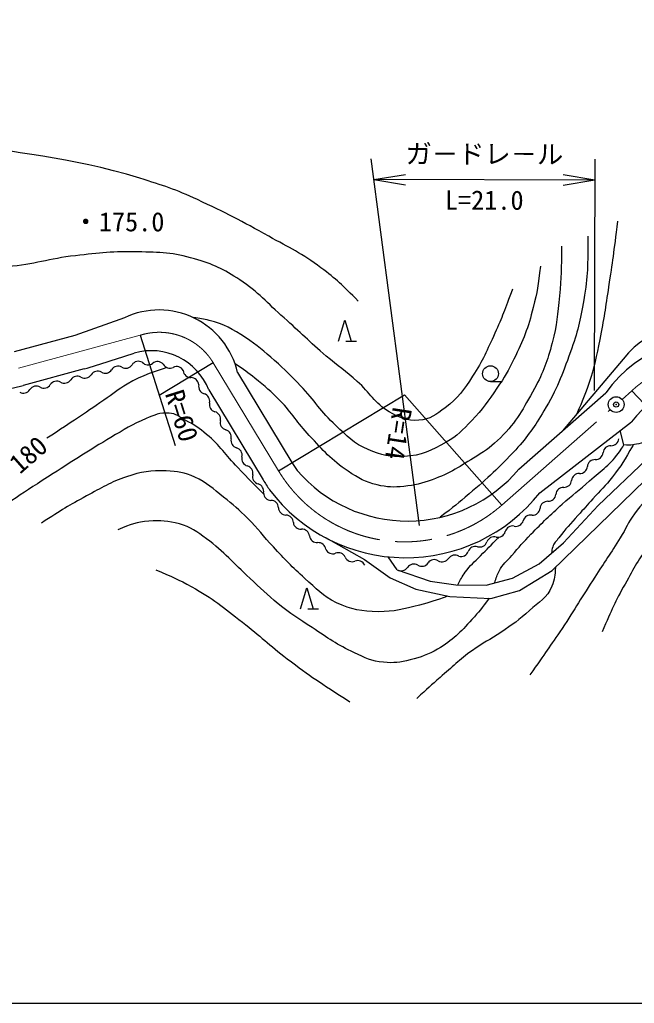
# Model space of a CAD drawing. Units: millimetres, scale not verified. Extents: x 40000 to 680000, y 20000 to 380000.
# Drawn here: x 271973 to 330439, y 205000 to 298626 of the extents above; entities that cross this region are included whole.
import ezdxf
from ezdxf.enums import TextEntityAlignment as Align

# ---------------------------------------------------------------- set-up
doc = ezdxf.new("R2010")
doc.units = ezdxf.units.MM
doc.header["$LTSCALE"] = 1000
doc.header["$PDMODE"] = 32
doc.header["$PDSIZE"] = 500
doc.linetypes.add('CHAIN', pattern=[18.5, 12, -1.5, 3.5, -1.5])
for name, color, linetype, lineweight in [('M-BGD', 7, 'Continuous', 25), ('M-BMK', 2, 'CHAIN', 13), ('M-BMK-SRVR', 3, 'Continuous', 25), ('M-STR-STRC', 7, 'Continuous', 25), ('M-TTL-BAND', 7, 'Continuous', 25)]:
    doc.layers.add(name, color=color, linetype=linetype, lineweight=lineweight)
doc.styles.add('@ＭＳ ゴシック', font='')
doc.styles.add('ＭＳ ゴシック', font='')
doc.styles.get('@ＭＳ ゴシック').set_extended_font_data('@MS Gothic')
doc.styles.get('ＭＳ ゴシック').set_extended_font_data('MS Gothic')

msp = doc.modelspace()

# ---------------------------------------------------------------- linework, layer by layer
at = {"layer": 'M-BGD'}
for p, q in [((281951, 270259), (277229, 268565)), ((302302, 268010), (302902, 270010)), ((302902, 270010), (303502, 268010)), ((277229, 268565), (271438, 266995)), ((283439, 268590), (286751, 258101)), ((303002, 268010), (304002, 268010)), ((290382, 265971), (285246, 262869)), ((329380, 266307), (323617, 259506)), ((278093, 265380), (272302, 263810)), ((292700, 265035), (297871, 256473)), ((316757, 264178), (317757, 264178)), ((289961, 263380), (295131, 254820)), ((319462, 255851), (327721, 263116)), ((330213, 263311), (337058, 256021)), ((296586, 255699), (308578, 262924)), ((317824, 252413), (308578, 262924)), ((321443, 253598), (330165, 260338)), ((329445, 258152), (329103, 259517)), ((327012, 252370), (331589, 256747)), ((322621, 246195), (332872, 256181)), ((323714, 248833), (327012, 252370)), ((301059, 249329), (304772, 247233)), ((321376, 246834), (323714, 248833)), ((304772, 247233), (307208, 245496)), ((307886, 246274), (307031, 247502)), ((307886, 246274), (311024, 245195)), ((318838, 245475), (321376, 246834)), ((307208, 245496), (309644, 244411)), ((316340, 244796), (318838, 245475)), ((319533, 244290), (322621, 246195)), ((298694, 242559), (299294, 244559)), ((299294, 244559), (299894, 242559)), ((309644, 244411), (312900, 243711)), ((311024, 245195), (313462, 244836)), ((313462, 244836), (316340, 244796)), ((312900, 243711), (316784, 243542)), ((316784, 243542), (319533, 244290)), ((299394, 242559), (300394, 242559))]:
    msp.add_line(p, q, dxfattribs=at)
msp.add_circle((316757, 264928), 750, dxfattribs=at)
for centre, radius, start, end in [((267410, 281859), 18700, 192.54192, 285.16601), ((285232, 263340), 7657, 12.78285, 115.37337), ((335702, 261532), 7923, 55.24594, 142.93461), ((337247, 256515), 11590, 68.68408, 145.27843), ((239180, 397471), 137703, 286.41435, 288.49654), ((284513, 261280), 5838, 21.08409, 106.3848), ((283272, 265385), 725, 60.04877, 147.25441), ((284177, 266493), 725, 221.44865, 308.65429), ((285083, 265360), 725, 41.44865, 128.65429), ((279385, 264441), 725, 60.04877, 147.25441), ((280109, 265697), 725, 240.04877, 327.25441), ((281328, 264913), 725, 60.04877, 147.25441), ((282052, 266169), 725, 240.04877, 327.25441), ((286263, 266187), 725, 208.53413, 295.73977), ((286893, 264880), 725, 28.53413, 115.73977), ((288253, 265277), 725, 184.01469, 271.22033), ((275498, 263496), 725, 60.04877, 147.25441), ((276222, 264753), 725, 240.04877, 327.25441), ((277441, 263968), 725, 60.04877, 147.25441), ((278165, 265225), 725, 240.04877, 327.25441), ((288284, 263828), 725, 4.01469, 91.22033), ((338053, 254345), 9906, 75.25267, 142.77687), ((272335, 263809), 725, 240.04877, 327.25441), ((273554, 263024), 725, 60.04877, 147.25441), ((274278, 264281), 725, 240.04877, 327.25441), ((289715, 263719), 725, 167.2744, 254.48003), ((289327, 262322), 725, 347.2744, 74.48003), ((290741, 262002), 725, 167.2744, 254.48003), ((290353, 260605), 725, 347.2744, 74.48003), ((291767, 260286), 725, 167.2744, 254.48003), ((291379, 258889), 725, 347.2744, 74.48003), ((292794, 258569), 725, 167.2744, 254.48003), ((328247, 258803), 725, 267.82284, 355.02848), ((292406, 257172), 725, 347.2744, 74.48003), ((328192, 257353), 725, 87.82284, 175.02848), ((293820, 256853), 725, 167.2744, 254.48003), ((326693, 256030), 725, 87.82284, 175.02848), ((326748, 257479), 725, 267.82284, 355.02848), ((293432, 255456), 725, 347.2744, 74.48003), ((308578, 262924), 12500, 211.06949, 215.16292), ((308857, 264748), 13843, 220.67575, 320.00328), ((325248, 256156), 725, 267.82284, 355.02848), ((294847, 255136), 725, 167.2744, 254.48003), ((308578, 262924), 15700, 211.06949, 215.16292), ((323749, 254832), 725, 267.82284, 355.02848), ((325193, 254707), 725, 87.82284, 175.02848), ((294459, 253739), 725, 347.2744, 74.48003), ((308702, 263634), 16219, 216.959, 321.77225), ((323694, 253384), 725, 87.82284, 175.02848), ((295891, 253600), 725, 181.60689, 268.81253), ((295860, 252150), 725, 1.60689, 88.81253), ((322249, 253509), 725, 267.82284, 355.02848), ((297310, 252191), 725, 181.60689, 268.81253), ((320749, 252186), 725, 267.82284, 355.02848), ((322194, 252060), 725, 87.82284, 175.02848), ((297280, 250741), 725, 1.60689, 88.81253), ((319168, 251126), 725, 257.87511, 345.08075), ((320570, 250753), 725, 77.87511, 165.08075), ((298724, 250847), 725, 186.81239, 274.01803), ((298826, 249401), 725, 6.81239, 94.01803), ((318864, 249708), 725, 77.87511, 165.08075), ((300266, 249573), 725, 186.81239, 274.01803), ((317104, 248678), 725, 73.44175, 160.64739), ((317463, 250082), 725, 257.87511, 345.08075), ((300367, 248126), 725, 6.81239, 94.01803), ((301748, 248512), 725, 204.37826, 291.58389), ((315323, 247768), 725, 73.44175, 160.64739), ((315736, 249158), 725, 253.44175, 340.64739), ((302281, 247163), 725, 24.37826, 111.58389), ((303602, 247762), 725, 204.37826, 291.58389), ((311417, 246508), 725, 58.71009, 145.91573), ((312170, 247747), 725, 238.71009, 325.91573), ((313371, 246934), 725, 58.71009, 145.91573), ((313954, 248249), 725, 253.44175, 340.64739), ((304135, 246414), 725, 24.37826, 111.58389), ((308262, 246894), 725, 238.71009, 325.91573), ((309463, 246081), 725, 58.71009, 145.91573), ((310216, 247321), 725, 238.71009, 325.91573)]:
    msp.add_arc(centre, radius, start, end, dxfattribs=at)
for points, knots in [([(304181, 271826), (302642, 273390), (302116, 273885), (300635, 275017), (298837, 276391), (297647, 276901), (295672, 278005), (293068, 279459), (291589, 280244), (288884, 281500), (286818, 282460), (285591, 282856), (283414, 283526), (276342, 285703), (272083, 285734), (264824, 287173), (262153, 287703), (260464, 287408), (257986, 288541), (256493, 289223), (255934, 290093), (254795, 291276), (253016, 293125), (252324, 294444), (250490, 296240), (249503, 297206), (249150, 297550), (247882, 298626)], [0, 0, 0, 0, 1, 1, 1, 2, 2, 2, 3, 3, 3, 4, 4, 4, 5, 5, 5, 6, 6, 6, 7, 7, 7, 8, 8, 8, 9, 9, 9, 9]), ([(318847, 272987), (318111, 270973), (317898, 270392), (317165, 268782), (316421, 267149), (316049, 266196), (315062, 264697), (314206, 263397), (313688, 262631), (312453, 261683), (311591, 261021), (311019, 260584), (309935, 260498), (308794, 260408), (308112, 260740), (307121, 261313), (305704, 262132), (305305, 263110), (304085, 264201), (302974, 265194), (302253, 265636), (301123, 266608), (299524, 267983), (298706, 268841), (297124, 270236), (295494, 271674), (294721, 272672), (292903, 273865), (291356, 274880), (290385, 275348), (288608, 275864), (286565, 276458), (285329, 276482), (283202, 276530), (280884, 276584), (279583, 276412), (277278, 276160), (274744, 275883), (273378, 275308), (270836, 275123), (268816, 274977), (267662, 274879), (265652, 275123), (263235, 275417), (261836, 275617), (259580, 276530), (257265, 277468), (256026, 278175), (253952, 279567), (253272, 280023), (253050, 280480), (252397, 280974), (252131, 281174), (252038, 281248), (251703, 281469)], [0, 0, 0, 0, 1, 1, 1, 2, 2, 2, 3, 3, 3, 4, 4, 4, 5, 5, 5, 6, 6, 6, 7, 7, 7, 8, 8, 8, 9, 9, 9, 10, 10, 10, 11, 11, 11, 12, 12, 12, 13, 13, 13, 14, 14, 14, 15, 15, 15, 16, 16, 16, 17, 17, 17, 18, 18, 18, 18]), ([(325003, 261142), (325596, 262475), (325758, 262887), (326149, 264040), (326682, 265616), (326852, 266541), (327182, 268172), (327576, 270122), (327723, 271229), (328027, 273196), (328403, 275628), (328495, 276422), (328872, 279440)], [0, 0, 0, 0, 1, 1, 1, 2, 2, 2, 3, 3, 3, 4, 4, 4, 4]), ([(326023, 278027), (326007, 275229), (326031, 274307), (325631, 271970), (325293, 269998), (325052, 268887), (324369, 267006), (323549, 264748), (323082, 263457), (321845, 261398), (320925, 259865), (320361, 259014), (319153, 257696), (317541, 255937), (316539, 255037), (314722, 253490), (313668, 252593), (313304, 252287), (311968, 251259)], [0, 0, 0, 0, 1, 1, 1, 2, 2, 2, 3, 3, 3, 4, 4, 4, 5, 5, 5, 6, 6, 6, 6]), ([(323502, 277053), (323504, 274837), (323508, 274174), (323326, 272341), (323152, 270584), (323073, 269583), (322623, 267876), (322158, 266110), (321821, 265113), (320935, 263516), (319858, 261574), (319274, 260407), (317701, 258840), (316910, 258053), (316403, 257661), (315450, 257082), (313844, 256105), (312965, 255467), (311196, 254832), (310186, 254469), (309591, 254307), (308524, 254199), (307538, 254098), (306957, 254118), (305992, 254339), (304824, 254607), (304210, 254973), (303214, 255640), (301583, 256733), (300874, 257626), (299523, 259051), (298362, 260274), (297930, 261156), (296745, 262356), (295863, 263248), (295340, 263725), (294354, 264501), (293635, 265065), (293374, 265256), (292458, 265873)], [0, 0, 0, 0, 1, 1, 1, 2, 2, 2, 3, 3, 3, 4, 4, 4, 5, 5, 5, 6, 6, 6, 7, 7, 7, 8, 8, 8, 9, 9, 9, 10, 10, 10, 11, 11, 11, 12, 12, 12, 13, 13, 13, 13]), ([(321507, 275158), (321299, 273338), (321200, 272749), (320825, 271243), (320329, 269253), (319895, 268164), (318993, 266322), (318442, 265198), (318092, 264583), (317377, 263556), (316502, 262302), (316044, 261557), (314970, 260467), (314099, 259584), (313646, 258993), (312553, 258405), (311108, 257628), (310215, 257123), (308577, 257055), (307207, 256999), (306387, 257159), (305128, 257702), (303747, 258297), (303139, 258974), (302039, 260001), (300601, 261343), (300053, 262344), (298699, 263772), (297770, 264751), (297231, 265284), (296221, 266178), (295189, 267092), (294609, 267616), (293455, 268369), (292206, 269185), (291450, 269647), (290000, 270000), (289415, 270142), (289175, 270207), (288484, 270273)], [0, 0, 0, 0, 1, 1, 1, 2, 2, 2, 3, 3, 3, 4, 4, 4, 5, 5, 5, 6, 6, 6, 7, 7, 7, 8, 8, 8, 9, 9, 9, 10, 10, 10, 11, 11, 11, 12, 12, 12, 13, 13, 13, 13]), ([(285984, 265518), (285135, 265248), (283584, 264756), (282207, 263947), (281296, 263413), (280854, 263008), (279983, 262410), (277879, 260968), (277196, 260528), (274554, 258780)], [0, 0, 0, 0, 1, 1, 1, 2, 2, 2, 3, 3, 3, 3]), ([(295175, 253483), (294561, 254093), (293654, 254993), (292710, 255990), (291550, 257215), (291055, 258063), (289758, 259142), (289040, 259740), (288604, 260046), (287781, 260489), (287181, 260812), (286857, 261129), (286177, 261177), (285305, 261238), (284807, 260995), (283999, 260661), (282625, 260092), (281927, 259613), (280647, 258856), (278466, 257566), (277280, 256782), (275145, 255417), (272180, 253521), (271245, 252873), (267638, 250432)], [0, 0, 0, 0, 1, 1, 1, 2, 2, 2, 3, 3, 3, 4, 4, 4, 5, 5, 5, 6, 6, 6, 7, 7, 7, 8, 8, 8, 8]), ([(334055, 260535), (332983, 259409), (332491, 258640), (331077, 258308), (330454, 258161), (330129, 258102), (329445, 258152)], [0, 0, 0, 0, 1, 1, 1, 2, 2, 2, 2]), ([(317169, 245021), (317299, 245536), (317373, 245729), (317582, 246149), (317915, 246820), (318309, 247065), (318793, 247637), (319477, 248444), (319875, 248883), (320610, 249644), (321732, 250806), (322383, 251437), (323585, 252516), (324577, 253406), (325187, 253842), (326181, 254730), (327368, 255792), (328193, 256273), (329087, 257591), (329233, 257806), (329301, 257885), (329445, 258152)], [0, 0, 0, 0, 1, 1, 1, 2, 2, 2, 3, 3, 3, 4, 4, 4, 5, 5, 5, 6, 6, 6, 7, 7, 7, 7]), ([(330314, 258137), (329478, 256683), (329232, 256211), (328362, 255102), (327686, 254240), (327231, 253822), (326498, 253008), (325947, 252394), (325626, 252062), (325078, 251446), (324352, 250628), (323922, 250186), (323265, 249312), (323018, 248983), (322799, 248831), (322678, 248438), (322610, 248218), (322587, 248113), (322575, 247859)], [0, 0, 0, 0, 1, 1, 1, 2, 2, 2, 3, 3, 3, 4, 4, 4, 5, 5, 5, 6, 6, 6, 6]), ([(333562, 256547), (333608, 256177), (333587, 256000), (333524, 255658), (333388, 254907), (332901, 254642), (332453, 254024), (331729, 253025), (331174, 252582), (330445, 251587), (329835, 250755), (329648, 250188), (329106, 249311), (328187, 247825), (327613, 247030), (326669, 245561), (325448, 243662), (324813, 242567), (323562, 240687), (322400, 238941), (322005, 238380), (320509, 236268)], [0, 0, 0, 0, 1, 1, 1, 2, 2, 2, 3, 3, 3, 4, 4, 4, 5, 5, 5, 6, 6, 6, 7, 7, 7, 7]), ([(312688, 243757), (311453, 243304), (311065, 243183), (309998, 242909), (308496, 242522), (307629, 242256), (306077, 242274), (304495, 242292), (303548, 242456), (302118, 243133), (300774, 243770), (300208, 244463), (299093, 245449), (297857, 246542), (297239, 247237), (296106, 248436), (295127, 249473), (294693, 250161), (293678, 251162), (292825, 252005), (292304, 252435), (291363, 253179), (290344, 253985), (289814, 254534), (288637, 255084), (287649, 255545), (287000, 255640), (285910, 255681), (284422, 255738), (283552, 255590), (282139, 255121), (280572, 254602), (279788, 254065), (278329, 253291), (276601, 252375), (276032, 251995), (274035, 250714)], [0, 0, 0, 0, 1, 1, 1, 2, 2, 2, 3, 3, 3, 4, 4, 4, 5, 5, 5, 6, 6, 6, 7, 7, 7, 8, 8, 8, 9, 9, 9, 10, 10, 10, 11, 11, 11, 12, 12, 12, 12]), ([(343186, 254130), (342106, 254420), (341672, 254507), (340683, 254521), (339456, 254539), (338743, 254378), (337596, 253942), (336915, 253684), (336712, 253229), (336168, 252746), (334454, 251224), (333467, 250383), (331961, 248655), (330822, 247347), (330425, 246421), (329569, 244912), (328594, 243194), (328321, 242536), (327369, 240358)], [0, 0, 0, 0, 1, 1, 1, 2, 2, 2, 3, 3, 3, 4, 4, 4, 5, 5, 5, 6, 6, 6, 6]), ([(316624, 243549), (315925, 242576), (315673, 242281), (314990, 241530), (313860, 240288), (313184, 239569), (311732, 238725), (310779, 238170), (310178, 237951), (309108, 237684), (308144, 237444), (307563, 237365), (306574, 237458), (305444, 237564), (304846, 237891), (303814, 238363), (302148, 239123), (301318, 239759), (299786, 240761), (298502, 241602), (297770, 242062), (296574, 243024), (295462, 243917), (294915, 244508), (293859, 245467), (292246, 246930), (291496, 247935), (289741, 249223), (288816, 249901), (288268, 250325), (287162, 250626), (286065, 250924), (285398, 250989), (284266, 250897), (283077, 250801), (282565, 250584), (281324, 250083)], [0, 0, 0, 0, 1, 1, 1, 2, 2, 2, 3, 3, 3, 4, 4, 4, 5, 5, 5, 6, 6, 6, 7, 7, 7, 8, 8, 8, 9, 9, 9, 10, 10, 10, 11, 11, 11, 12, 12, 12, 12]), ([(313652, 244833), (313937, 245403), (314048, 245587), (314359, 246035), (314831, 246716), (315226, 246994), (315798, 247593), (316475, 248300), (316707, 248523), (317572, 249365)], [0, 0, 0, 0, 1, 1, 1, 2, 2, 2, 3, 3, 3, 3]), ([(284911, 246256), (286534, 245599), (287036, 245352), (288335, 244648), (290356, 243551), (291337, 242677), (293160, 241275), (294861, 239967), (295709, 239102), (297414, 237799), (299661, 236082), (300495, 235571), (303381, 233701)], [0, 0, 0, 0, 1, 1, 1, 2, 2, 2, 3, 3, 3, 4, 4, 4, 4]), ([(322926, 246493), (322917, 245732), (322843, 245366), (322592, 244698), (322162, 243550), (321362, 243226), (320466, 242390), (319489, 241478), (318850, 241069), (317751, 240309), (316718, 239595), (316055, 239322), (315036, 238589), (313763, 237673), (313139, 237042), (311959, 236010), (311082, 235244), (310800, 234991), (309741, 234019)], [0, 0, 0, 0, 1, 1, 1, 2, 2, 2, 3, 3, 3, 4, 4, 4, 5, 5, 5, 6, 6, 6, 6])]:
    msp.add_open_spline(points, degree=3, knots=knots, dxfattribs=at)
at = {"layer": 'M-BMK'}
for p, q in [((271857, 265451), (283439, 268590)), ((290382, 265971), (296586, 255699)), ((329275, 262485), (330213, 263311)), ((317824, 252413), (328148, 261494))]:
    msp.add_line(p, q, dxfattribs=at)
for centre, radius, start, end in [((285246, 262869), 6000, 31.13281, 107.52515), ((337058, 256021), 10000, 75.90387, 133.19751), ((308578, 262924), 14000, 211.06949, 311.33715)]:
    msp.add_arc(centre, radius, start, end, dxfattribs=at)
at = {"layer": 'M-BMK-SRVR'}
msp.add_circle((328711, 261990), 750, dxfattribs=at)
msp.add_point((328711, 261990), dxfattribs=at)
at = {"layer": 'M-STR-STRC'}
for p, q in [((310010, 250483), (305412, 285389)), ((326679, 285337), (326607, 263337)), ((305673, 283406), (308673, 283896)), ((326673, 283337), (323675, 283847)), ((326673, 283337), (305673, 283406)), ((305673, 283406), (308670, 282897)), ((326673, 283337), (323671, 282847))]:
    msp.add_line(p, q, dxfattribs=at)
at = {"layer": 'M-TTL-BAND'}
msp.add_line((40000, 205000), (579000, 205000), dxfattribs=at)

# ---------------------------------------------------------------- texts
at = {"layer": 'M-BGD', "style": 'ＭＳ ゴシック'}
msp.add_text('・175.0', height=1833, dxfattribs=at).set_placement((281373, 279392), align=Align.MIDDLE_CENTER)
msp.add_text('R=60', height=1833, rotation=287.525, dxfattribs=at).set_placement((285246, 262869), align=Align.BOTTOM_LEFT)
msp.add_text(' R=14', height=1833, rotation=261.203, dxfattribs=at).set_placement((308578, 262924), align=Align.MIDDLE_LEFT)
msp.add_text('180', height=1833, rotation=41.336, dxfattribs=at).set_placement((272788, 257227), align=Align.MIDDLE_CENTER)
at = {"layer": 'M-STR-STRC', "style": 'ＭＳ ゴシック'}
msp.add_text('ガ－ドレ－ル', height=1833, rotation=359.811, dxfattribs=at).set_placement((316176, 284371), align=Align.BOTTOM_CENTER)
at = {"layer": 'M-STR-STRC', "style": '@ＭＳ ゴシック'}
msp.add_text('L=21.0', height=1833, rotation=359.811, dxfattribs=at).set_placement((316170, 282371), align=Align.TOP_CENTER)

doc.saveas('drawing.dxf')
